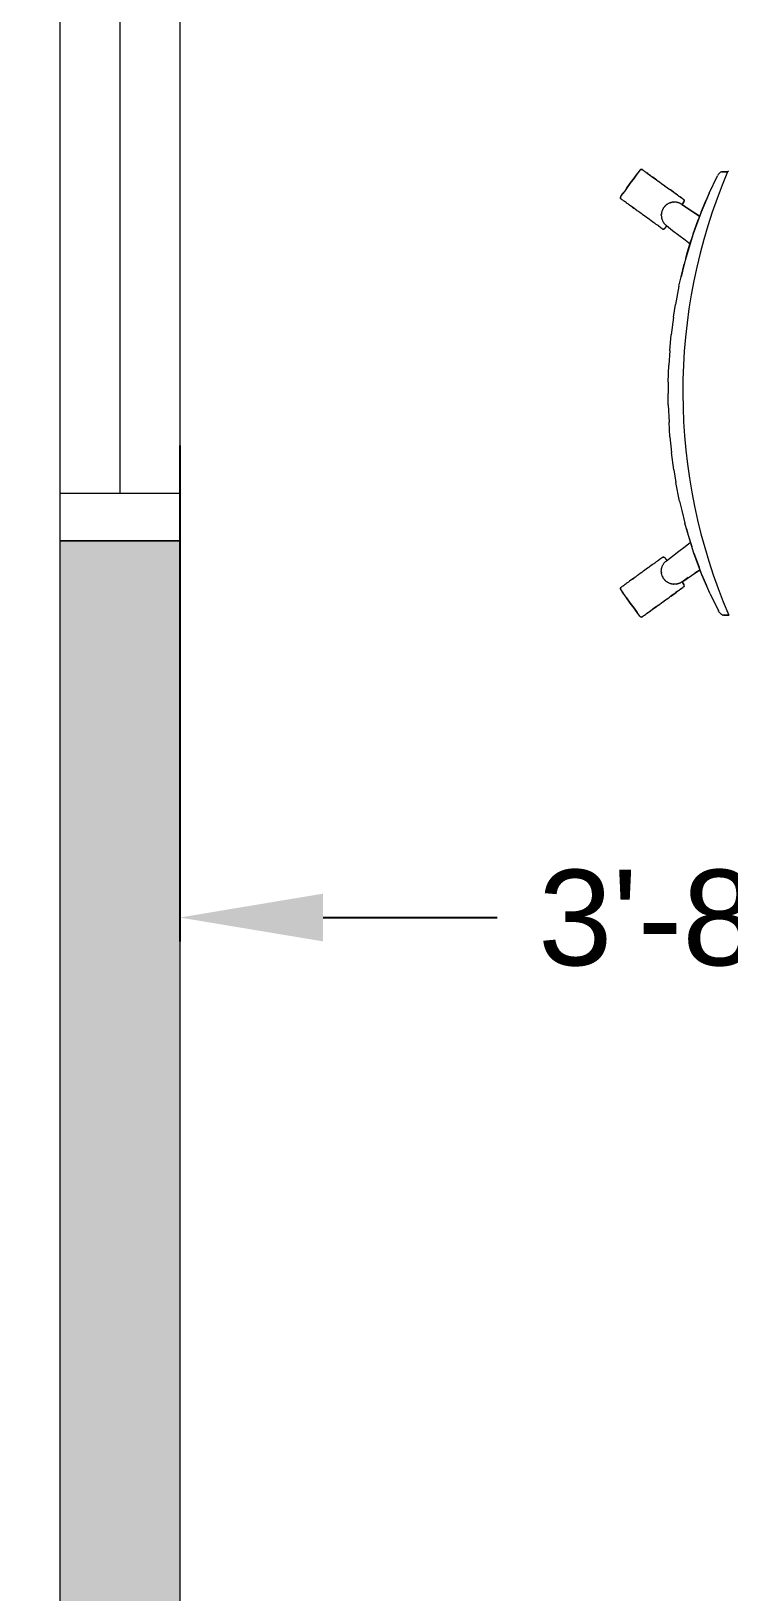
# Model space of a CAD drawing. Header units: inches. Extents: x 14 to 610, y 9 to 600.
# Drawn here: x 268.3 to 297.5, y 86.5 to 151.8 of the extents above; entities that cross this region are included whole.
import ezdxf
from ezdxf.enums import TextEntityAlignment as Align

# ---------------------------------------------------------------- set-up
doc = ezdxf.new("R2010")
doc.units = ezdxf.units.IN
doc.header["$MEASUREMENT"] = 0
doc.layers.add('A-FURN', color=7, linetype='Continuous')
doc.layers.add('WALLS', color=30, linetype='Continuous')
doc.styles.get("Standard").update_dxf_attribs({"font": 'arial.ttf'})
doc.dimstyles.new("Jon's Style", dxfattribs={"dimscale": 0, "dimtxt": 4, "dimasz": 6, "dimexe": 1, "dimexo": 2, "dimgap": 2, "dimtad": 0, "dimtih": 1, "dimtoh": 1, "dimdec": 4, "dimzin": 3, "dimdsep": 46, "dimlunit": 4, "dimtxsty": 'Standard', "dimcen": 0.09, "dimadec": 0, "dimazin": 0, "dimtfac": 1, "dimtdec": 4, "dimtofl": 0, "dimtmove": 0, "dimatfit": 3, "dimfxl": 1, "dimtolj": 1, "dimtzin": 0, "dimarcsym": 0})

# ---------------------------------------------------------------- blocks, each defined once
blk = doc.blocks.new('*D50')
at = {"layer": 'A-FURN', "color": 0, "lineweight": -2, "transparency": 16777216}
for p, q in [((274.523, 134.464), (274.523, 113.694)), ((318.761, 134.464), (318.761, 113.694)), ((280.523, 114.694), (287.81, 114.694)), ((312.761, 114.694), (305.474, 114.694))]:
    blk.add_line(p, q, dxfattribs=at)
at = {"layer": 'A-FURN', "color": 0, "transparency": 16777216}
for points in [[(280.523, 115.694), (280.523, 113.694), (274.523, 114.694)], [(312.761, 115.694), (312.761, 113.694), (318.761, 114.694)]]:
    blk.add_solid(points, dxfattribs=at)
at = {"layer": 'Defpoints', "color": 0, "transparency": 16777216}
for p in [(274.523, 136.464), (318.761, 136.464), (274.523, 114.694)]:
    blk.add_point(p, dxfattribs=at)
at = {"layer": 'A-FURN', "color": 0, "transparency": 16777216, "insert": (296.642, 114.694), "char_height": 4, "attachment_point": 5}
blk.add_mtext('\\A1;3\'-8{\\H1x;\\S1/4;}"', dxfattribs=at)
blk = doc.blocks.new('P_5CS702BK')
at = {"layer": 'A-FURN', "color": 0, "linetype": 'Continuous', "lineweight": 0}
for p, q in [((-8.839, 25.379), (-8.623, 25.535)), ((-8.623, 25.535), (-8.839, 25.379)), ((-8.623, 25.535), (-8.5, 25.624)), ((-8.5, 25.624), (-8.392, 25.701)), ((-8.285, 25.779), (-8.446, 25.662)), ((-8.285, 25.779), (-8.392, 25.701)), ((-8.258, 25.792), (-8.285, 25.779)), ((-8.285, 25.779), (-8.258, 25.792)), ((-8.228, 25.793), (-8.258, 25.792)), ((-8.258, 25.792), (-8.228, 25.793)), ((-8.2, 25.782), (-8.228, 25.793)), ((-8.228, 25.793), (-8.2, 25.782)), ((-8.179, 25.762), (-8.2, 25.782)), ((-8.2, 25.782), (-8.179, 25.762)), ((-8.177, 25.76), (-8.179, 25.762)), ((-8.171, 25.752), (-8.177, 25.76)), ((-8.148, 25.72), (-8.172, 25.753)), ((-8.155, 25.73), (-8.172, 25.753)), ((-8.172, 25.753), (-8.172, 25.753)), ((-8.161, 25.738), (-8.171, 25.752)), ((-8.148, 25.72), (-8.161, 25.738)), ((-8.151, 25.724), (-8.152, 25.726)), ((-8.15, 25.722), (-8.151, 25.724)), ((-8.15, 25.723), (-8.151, 25.724)), ((-8.131, 25.697), (-8.148, 25.72)), ((-8.119, 25.68), (-8.131, 25.697)), ((-8.131, 25.697), (-8.131, 25.697)), ((-8.117, 25.677), (-8.119, 25.68)), ((-8.115, 25.674), (-8.117, 25.677)), ((-8.111, 25.668), (-8.116, 25.676)), ((-8.087, 25.635), (-8.111, 25.668)), ((-8.074, 25.617), (-8.087, 25.635)), ((-8.07, 25.612), (-8.074, 25.617)), ((-8.067, 25.608), (-8.07, 25.612)), ((-8.06, 25.598), (-8.067, 25.608)), ((-8.029, 25.556), (-8.06, 25.598)), ((-8.012, 25.532), (-8.029, 25.556)), ((-8.012, 25.532), (-8.016, 25.538)), ((-7.996, 25.51), (-8.012, 25.532)), ((-8.009, 25.527), (-8.012, 25.532)), ((-7.96, 25.46), (-7.996, 25.51)), ((7.857, 25.46), (7.893, 25.51)), ((7.893, 25.51), (7.909, 25.532)), ((7.906, 25.527), (7.909, 25.532)), ((7.909, 25.532), (7.926, 25.556)), ((7.909, 25.532), (7.913, 25.538)), ((7.926, 25.556), (7.956, 25.598)), ((7.956, 25.598), (7.964, 25.608)), ((7.964, 25.608), (7.967, 25.612)), ((7.967, 25.612), (7.971, 25.617)), ((7.971, 25.617), (7.984, 25.635)), ((7.984, 25.635), (8.008, 25.668)), ((8.008, 25.668), (8.013, 25.676)), ((8.012, 25.674), (8.014, 25.677)), ((8.014, 25.677), (8.016, 25.68)), ((8.016, 25.68), (8.028, 25.697)), ((8.028, 25.697), (8.045, 25.72)), ((8.028, 25.697), (8.028, 25.697)), ((8.045, 25.72), (8.068, 25.753)), ((8.045, 25.72), (8.058, 25.738)), ((8.047, 25.722), (8.048, 25.724)), ((8.047, 25.723), (8.048, 25.724)), ((8.048, 25.724), (8.049, 25.726)), ((8.052, 25.73), (8.068, 25.753)), ((8.058, 25.738), (8.068, 25.752)), ((8.068, 25.752), (8.073, 25.76)), ((8.068, 25.753), (8.069, 25.753)), ((8.073, 25.76), (8.075, 25.762)), ((8.075, 25.762), (8.097, 25.782)), ((8.097, 25.782), (8.075, 25.762)), ((8.097, 25.782), (8.125, 25.793)), ((8.125, 25.793), (8.097, 25.782)), ((8.125, 25.793), (8.155, 25.792)), ((8.155, 25.792), (8.125, 25.793)), ((8.155, 25.792), (8.181, 25.779)), ((8.181, 25.779), (8.155, 25.792)), ((8.181, 25.779), (8.343, 25.662)), ((8.181, 25.779), (8.289, 25.701)), ((8.397, 25.624), (8.289, 25.701)), ((8.52, 25.535), (8.397, 25.624)), ((8.736, 25.379), (8.52, 25.535)), ((8.52, 25.535), (8.736, 25.379)), ((-9.423, 24.929), (-9.413, 24.957)), ((-9.413, 24.957), (-9.423, 24.929)), ((-9.422, 24.899), (-9.423, 24.929)), ((-9.423, 24.929), (-9.422, 24.899)), ((-9.41, 24.872), (-9.422, 24.899)), ((-9.422, 24.899), (-9.41, 24.872)), ((-9.413, 24.957), (-9.393, 24.978)), ((-9.393, 24.978), (-9.413, 24.957)), ((-9.41, 24.872), (-9.408, 24.87)), ((-9.408, 24.87), (-9.402, 24.862)), ((-9.406, 24.867), (-9.403, 24.863)), ((-9.382, 24.834), (-9.403, 24.863)), ((-9.402, 24.862), (-9.393, 24.849)), ((-9.393, 24.978), (-9.231, 25.095)), ((-9.393, 24.978), (-9.285, 25.056)), ((-9.393, 24.849), (-9.384, 24.836)), ((-9.362, 24.807), (-9.382, 24.834)), ((-9.382, 24.834), (-9.379, 24.83)), ((-9.379, 24.83), (-9.362, 24.807)), ((-9.285, 25.056), (-9.177, 25.134)), ((-9.054, 25.223), (-9.231, 25.095)), ((-9.177, 25.134), (-9.054, 25.223)), ((-9.054, 25.223), (-8.839, 25.379)), ((-8.839, 25.379), (-9.054, 25.223)), ((-7.922, 25.407), (-7.96, 25.46)), ((-7.96, 25.46), (-7.96, 25.46)), ((-7.944, 25.438), (-7.96, 25.46)), ((-7.938, 25.43), (-7.944, 25.438)), ((-7.881, 25.351), (-7.922, 25.407)), ((-7.838, 25.292), (-7.881, 25.351)), ((-7.867, 25.331), (-7.871, 25.337)), ((-7.861, 25.323), (-7.867, 25.331)), ((-7.794, 25.23), (-7.838, 25.292)), ((-7.838, 25.292), (-7.794, 25.23)), ((-7.748, 25.167), (-7.794, 25.23)), ((-7.783, 25.215), (-7.787, 25.22)), ((-7.777, 25.207), (-7.783, 25.215)), ((-7.701, 25.101), (-7.748, 25.167)), ((-7.694, 25.092), (-7.701, 25.101)), ((-7.694, 25.092), (-7.696, 25.095)), ((-7.689, 25.085), (-7.694, 25.092)), ((-7.653, 25.035), (-7.689, 25.085)), ((-7.605, 24.968), (-7.653, 25.035)), ((-7.556, 24.9), (-7.605, 24.968)), ((-7.602, 24.965), (-7.603, 24.966)), ((-7.602, 24.965), (-7.602, 24.965)), ((-7.6, 24.962), (-7.602, 24.965)), ((-7.509, 24.836), (-7.556, 24.9)), ((-7.509, 24.836), (-7.511, 24.839)), ((-7.508, 24.835), (-7.509, 24.836)), ((-7.507, 24.833), (-7.508, 24.835)), ((-7.458, 24.765), (-7.507, 24.833)), ((7.355, 24.765), (7.404, 24.833)), ((7.404, 24.833), (7.405, 24.835)), ((7.405, 24.835), (7.406, 24.836)), ((7.406, 24.836), (7.453, 24.9)), ((7.406, 24.836), (7.408, 24.839)), ((7.453, 24.9), (7.501, 24.968)), ((7.497, 24.962), (7.499, 24.965)), ((7.499, 24.965), (7.5, 24.966)), ((7.499, 24.965), (7.499, 24.965)), ((7.501, 24.968), (7.55, 25.035)), ((7.55, 25.035), (7.586, 25.085)), ((7.586, 25.085), (7.591, 25.092)), ((7.591, 25.092), (7.598, 25.101)), ((7.591, 25.092), (7.593, 25.095)), ((7.598, 25.101), (7.645, 25.167)), ((7.645, 25.167), (7.691, 25.23)), ((7.674, 25.207), (7.68, 25.215)), ((7.68, 25.215), (7.683, 25.22)), ((7.691, 25.23), (7.735, 25.292)), ((7.735, 25.292), (7.691, 25.23)), ((7.735, 25.292), (7.778, 25.351)), ((7.758, 25.323), (7.764, 25.331)), ((7.764, 25.331), (7.768, 25.337)), ((7.778, 25.351), (7.819, 25.407)), ((7.819, 25.407), (7.857, 25.46)), ((7.835, 25.43), (7.841, 25.438)), ((7.841, 25.438), (7.857, 25.46)), ((7.857, 25.46), (7.857, 25.46)), ((8.951, 25.223), (8.736, 25.379)), ((8.736, 25.379), (8.951, 25.223)), ((9.074, 25.134), (8.951, 25.223)), ((8.951, 25.223), (9.128, 25.095)), ((9.182, 25.056), (9.074, 25.134)), ((9.29, 24.978), (9.128, 25.095)), ((9.29, 24.978), (9.182, 25.056)), ((9.259, 24.807), (9.279, 24.834)), ((9.276, 24.83), (9.259, 24.807)), ((9.279, 24.834), (9.276, 24.83)), ((9.279, 24.834), (9.3, 24.863)), ((9.29, 24.849), (9.28, 24.836)), ((9.31, 24.957), (9.29, 24.978)), ((9.29, 24.978), (9.31, 24.957)), ((9.299, 24.862), (9.29, 24.849)), ((9.305, 24.87), (9.299, 24.862)), ((9.303, 24.867), (9.3, 24.863)), ((9.307, 24.872), (9.305, 24.87)), ((9.307, 24.872), (9.319, 24.899)), ((9.319, 24.899), (9.307, 24.872)), ((9.32, 24.929), (9.31, 24.957)), ((9.31, 24.957), (9.32, 24.929)), ((9.319, 24.899), (9.32, 24.929)), ((9.32, 24.929), (9.319, 24.899)), ((-9.362, 24.807), (-9.362, 24.807)), ((-9.362, 24.807), (-9.342, 24.778)), ((-9.348, 24.787), (-9.351, 24.79)), ((-9.346, 24.784), (-9.348, 24.787)), ((-9.342, 24.778), (-9.318, 24.745)), ((-9.318, 24.745), (-9.291, 24.708)), ((-9.302, 24.723), (-9.305, 24.727)), ((-9.298, 24.718), (-9.302, 24.723)), ((-9.291, 24.708), (-9.261, 24.666)), ((-9.244, 24.642), (-9.276, 24.687)), ((-9.261, 24.666), (-9.227, 24.62)), ((-9.232, 24.626), (-9.244, 24.642)), ((-9.239, 24.636), (-9.244, 24.642)), ((-9.232, 24.626), (-9.175, 24.548)), ((-9.227, 24.62), (-9.227, 24.62)), ((-9.227, 24.62), (-9.192, 24.57)), ((-9.175, 24.548), (-9.192, 24.57)), ((-9.192, 24.57), (-9.153, 24.517)), ((-9.17, 24.54), (-9.175, 24.548)), ((-9.153, 24.517), (-9.112, 24.461)), ((-9.098, 24.441), (-9.112, 24.461)), ((-9.112, 24.461), (-9.07, 24.402)), ((-9.015, 24.325), (-9.098, 24.441)), ((-9.07, 24.402), (-9.025, 24.34)), ((-9.025, 24.34), (-8.979, 24.277)), ((-8.979, 24.277), (-9.015, 24.325)), ((-8.979, 24.277), (-8.932, 24.212)), ((-8.932, 24.212), (-8.926, 24.202)), ((-8.926, 24.202), (-8.928, 24.205)), ((-8.921, 24.195), (-8.926, 24.202)), ((-8.926, 24.202), (-8.884, 24.145)), ((-7.417, 24.709), (-7.458, 24.765)), ((-7.417, 24.708), (-7.422, 24.715)), ((-7.41, 24.699), (-7.417, 24.708)), ((-7.415, 24.705), (-7.417, 24.708)), ((-7.363, 24.634), (-7.41, 24.699)), ((-7.334, 24.594), (-7.363, 24.634)), ((-7.328, 24.585), (-7.334, 24.594)), ((-7.325, 24.581), (-7.328, 24.585)), ((-7.317, 24.57), (-7.325, 24.581)), ((-7.273, 24.509), (-7.317, 24.57)), ((-7.23, 24.45), (-7.273, 24.509)), ((-7.244, 24.469), (-7.25, 24.478)), ((-7.24, 24.464), (-7.244, 24.469)), ((-7.19, 24.394), (-7.23, 24.45)), ((-7.173, 24.371), (-7.19, 24.394)), ((-7.167, 24.363), (-7.173, 24.371)), ((-7.163, 24.357), (-7.167, 24.363)), ((-7.151, 24.34), (-7.163, 24.357)), ((-7.115, 24.291), (-7.151, 24.34)), ((-7.099, 24.268), (-7.115, 24.291)), ((-7.099, 24.268), (-7.104, 24.275)), ((-7.082, 24.245), (-7.099, 24.268)), ((-7.095, 24.263), (-7.099, 24.268)), ((-7.052, 24.203), (-7.082, 24.245)), ((-7.041, 24.188), (-7.052, 24.203)), ((-7.041, 24.188), (-7.044, 24.193)), ((-7.038, 24.183), (-7.041, 24.188)), ((-7.025, 24.165), (-7.038, 24.183)), ((6.921, 24.165), (6.934, 24.183)), ((6.934, 24.183), (6.938, 24.188)), ((6.938, 24.188), (6.949, 24.203)), ((6.938, 24.188), (6.941, 24.193)), ((6.949, 24.203), (6.979, 24.245)), ((6.979, 24.245), (6.996, 24.268)), ((6.992, 24.263), (6.996, 24.268)), ((6.996, 24.268), (7.012, 24.291)), ((6.996, 24.268), (7.001, 24.275)), ((7.012, 24.291), (7.048, 24.34)), ((7.048, 24.34), (7.06, 24.357)), ((7.06, 24.357), (7.064, 24.363)), ((7.064, 24.363), (7.07, 24.371)), ((7.07, 24.371), (7.086, 24.394)), ((7.086, 24.394), (7.127, 24.45)), ((7.127, 24.45), (7.17, 24.509)), ((7.137, 24.464), (7.141, 24.469)), ((7.141, 24.469), (7.147, 24.478)), ((7.17, 24.509), (7.214, 24.57)), ((7.214, 24.57), (7.222, 24.581)), ((7.222, 24.581), (7.225, 24.585)), ((7.225, 24.585), (7.231, 24.594)), ((7.231, 24.594), (7.26, 24.634)), ((7.26, 24.634), (7.307, 24.699)), ((7.307, 24.699), (7.314, 24.708)), ((7.312, 24.705), (7.314, 24.708)), ((7.314, 24.709), (7.355, 24.765)), ((7.314, 24.708), (7.319, 24.715)), ((8.822, 24.202), (8.781, 24.145)), ((8.818, 24.195), (8.823, 24.202)), ((8.829, 24.212), (8.823, 24.202)), ((8.823, 24.202), (8.825, 24.205)), ((8.876, 24.277), (8.829, 24.212)), ((8.922, 24.34), (8.876, 24.277)), ((8.876, 24.277), (8.911, 24.325)), ((8.911, 24.325), (8.995, 24.441)), ((8.967, 24.402), (8.922, 24.34)), ((9.009, 24.461), (8.967, 24.402)), ((8.995, 24.441), (9.009, 24.461)), ((9.05, 24.517), (9.009, 24.461)), ((9.088, 24.57), (9.05, 24.517)), ((9.067, 24.54), (9.072, 24.548)), ((9.129, 24.626), (9.072, 24.548)), ((9.072, 24.548), (9.088, 24.57)), ((9.124, 24.62), (9.088, 24.57)), ((9.158, 24.666), (9.124, 24.62)), ((9.124, 24.62), (9.124, 24.62)), ((9.129, 24.626), (9.141, 24.642)), ((9.136, 24.636), (9.141, 24.642)), ((9.141, 24.642), (9.173, 24.687)), ((9.188, 24.708), (9.158, 24.666)), ((9.215, 24.745), (9.188, 24.708)), ((9.195, 24.718), (9.199, 24.723)), ((9.199, 24.723), (9.202, 24.727)), ((9.239, 24.778), (9.215, 24.745)), ((9.259, 24.807), (9.239, 24.778)), ((9.243, 24.784), (9.245, 24.787)), ((9.245, 24.787), (9.248, 24.79)), ((9.259, 24.807), (9.259, 24.807)), ((-8.884, 24.145), (-8.836, 24.078)), ((-8.836, 24.078), (-8.834, 24.075)), ((-8.834, 24.075), (-8.834, 24.076)), ((-8.834, 24.075), (-8.834, 24.075)), ((-8.831, 24.072), (-8.834, 24.075)), ((-8.831, 24.072), (-8.787, 24.01)), ((-8.787, 24.01), (-8.743, 23.949)), ((-8.74, 23.946), (-8.743, 23.949)), ((-8.741, 23.946), (-8.74, 23.946)), ((-8.74, 23.945), (-8.74, 23.946)), ((-8.74, 23.946), (-8.738, 23.943)), ((-8.738, 23.943), (-8.69, 23.876)), ((-8.69, 23.876), (-8.653, 23.825)), ((-8.648, 23.819), (-8.653, 23.825)), ((-8.646, 23.816), (-8.648, 23.819)), ((-8.646, 23.816), (-8.642, 23.809)), ((-8.642, 23.809), (-8.595, 23.744)), ((-8.595, 23.744), (-8.566, 23.704)), ((-8.559, 23.695), (-8.566, 23.704)), ((-8.56, 23.696), (-8.559, 23.695)), ((-8.476, 23.579), (-8.559, 23.695)), ((-8.559, 23.695), (-8.549, 23.681)), ((-8.549, 23.681), (-8.504, 23.619)), ((-8.504, 23.619), (-8.462, 23.56)), ((-8.472, 23.574), (-8.476, 23.579)), ((-8.462, 23.56), (-8.421, 23.504)), ((-8.421, 23.504), (-8.456, 23.553)), ((-8.052, 23.544), (-8.051, 23.565)), ((-8.052, 23.545), (-8.052, 23.55)), ((-8.052, 23.545), (-8.052, 23.547)), ((-8.052, 23.546), (-8.052, 23.545)), ((-8.052, 23.544), (-8.052, 23.545)), ((-8.052, 23.523), (-8.052, 23.544)), ((-8.051, 23.502), (-8.052, 23.523)), ((-8.049, 23.588), (-8.051, 23.571)), ((-8.051, 23.565), (-8.049, 23.586)), ((-8.051, 23.568), (-8.051, 23.571)), ((-8.05, 23.574), (-8.05, 23.575)), ((-8.05, 23.574), (-8.05, 23.574)), ((-8.049, 23.586), (-8.047, 23.607)), ((-8.049, 23.588), (-8.049, 23.591)), ((-8.049, 23.586), (-8.049, 23.588)), ((-8.047, 23.607), (-8.044, 23.627)), ((-8.044, 23.627), (-8.04, 23.648)), ((-8.044, 23.627), (-8.043, 23.63)), ((-8.043, 23.63), (-8.04, 23.645)), ((-8.043, 23.63), (-8.042, 23.634)), ((-8.043, 23.631), (-8.043, 23.63)), ((-8.04, 23.648), (-8.034, 23.672)), ((-8.04, 23.648), (-8.035, 23.668)), ((-8.04, 23.646), (-8.04, 23.645)), ((-8.038, 23.655), (-8.038, 23.657)), ((-8.038, 23.654), (-8.038, 23.655)), ((-8.035, 23.668), (-8.029, 23.689)), ((-8.034, 23.671), (-8.035, 23.669)), ((-8.035, 23.669), (-8.034, 23.671)), ((-8.023, 23.709), (-8.034, 23.672)), ((-8.029, 23.689), (-8.023, 23.709)), ((-8.023, 23.709), (-8.016, 23.729)), ((-8.023, 23.709), (-8.022, 23.712)), ((-8.022, 23.712), (-8.02, 23.717)), ((-8.022, 23.712), (-8.021, 23.714)), ((-8.021, 23.713), (-8.022, 23.712)), ((-8.019, 23.719), (-8.02, 23.717)), ((-8.016, 23.729), (-8.008, 23.748)), ((-8.014, 23.733), (-8.013, 23.735)), ((-8.014, 23.733), (-8.014, 23.733)), ((-8.008, 23.748), (-7.993, 23.779)), ((-8.008, 23.748), (-7.999, 23.767)), ((-7.999, 23.767), (-7.993, 23.779)), ((-7.99, 23.786), (-7.993, 23.779)), ((-7.99, 23.786), (-7.98, 23.804)), ((-7.99, 23.786), (-7.99, 23.785)), ((-7.99, 23.785), (-7.99, 23.785)), ((-7.98, 23.804), (-7.969, 23.822)), ((-7.978, 23.807), (-7.977, 23.808)), ((-7.978, 23.807), (-7.978, 23.807)), ((-7.969, 23.822), (-7.957, 23.84)), ((-7.957, 23.84), (-7.945, 23.857)), ((-7.953, 23.846), (-7.951, 23.849)), ((-7.947, 23.855), (-7.951, 23.849)), ((-7.945, 23.857), (-7.932, 23.874)), ((-7.945, 23.857), (-7.942, 23.861)), ((-7.942, 23.861), (-7.94, 23.864)), ((-7.941, 23.862), (-7.942, 23.861)), ((-7.932, 23.874), (-7.919, 23.89)), ((-7.932, 23.875), (-7.932, 23.875)), ((-7.932, 23.875), (-7.931, 23.875)), ((-7.919, 23.89), (-7.905, 23.906)), ((-7.919, 23.89), (-7.916, 23.894)), ((-7.916, 23.894), (-7.904, 23.907)), ((-7.916, 23.894), (-7.909, 23.901)), ((-7.905, 23.906), (-7.89, 23.921)), ((-7.887, 23.924), (-7.904, 23.907)), ((-7.895, 23.916), (-7.887, 23.924)), ((-7.89, 23.921), (-7.875, 23.935)), ((-7.89, 23.921), (-7.887, 23.924)), ((-7.887, 23.924), (-7.879, 23.931)), ((-7.883, 23.927), (-7.887, 23.924)), ((-7.876, 23.934), (-7.876, 23.935)), ((-7.876, 23.935), (-7.875, 23.935)), ((-7.875, 23.935), (-7.859, 23.949)), ((-7.862, 23.946), (-7.856, 23.952)), ((-7.859, 23.949), (-7.843, 23.963)), ((-7.856, 23.952), (-7.849, 23.958)), ((-7.856, 23.952), (-7.85, 23.957)), ((-7.847, 23.96), (-7.849, 23.958)), ((-7.843, 23.963), (-7.826, 23.975)), ((-7.826, 23.975), (-7.809, 23.987)), ((-7.826, 23.975), (-7.823, 23.978)), ((-7.823, 23.978), (-7.821, 23.979)), ((-7.823, 23.978), (-7.821, 23.979)), ((-7.822, 23.978), (-7.823, 23.978)), ((-7.812, 23.985), (-7.812, 23.986)), ((-7.812, 23.986), (-7.811, 23.986)), ((-7.809, 23.987), (-7.791, 23.999)), ((-7.791, 23.999), (-7.773, 24.009)), ((-7.789, 24), (-7.787, 24.001)), ((-7.785, 24.002), (-7.787, 24.001)), ((-7.773, 24.009), (-7.754, 24.019)), ((-7.754, 24.019), (-7.736, 24.029)), ((-7.742, 24.026), (-7.74, 24.026)), ((-7.74, 24.026), (-7.739, 24.027)), ((-7.736, 24.029), (-7.716, 24.037)), ((-7.724, 24.034), (-7.721, 24.035)), ((-7.719, 24.036), (-7.721, 24.035)), ((-7.716, 24.037), (-7.697, 24.045)), ((-7.697, 24.045), (-7.677, 24.052)), ((-7.677, 24.052), (-7.657, 24.058)), ((-7.677, 24.052), (-7.67, 24.054)), ((-7.67, 24.054), (-7.663, 24.056)), ((-7.67, 24.054), (-7.667, 24.055)), ((-7.669, 24.055), (-7.67, 24.054)), ((-7.665, 24.056), (-7.664, 24.056)), ((-7.664, 24.056), (-7.663, 24.056)), ((-7.657, 24.058), (-7.636, 24.064)), ((-7.654, 24.059), (-7.65, 24.06)), ((-7.641, 24.063), (-7.65, 24.06)), ((-7.636, 24.064), (-7.616, 24.069)), ((-7.629, 24.066), (-7.634, 24.064)), ((-7.632, 24.065), (-7.629, 24.066)), ((-7.629, 24.066), (-7.624, 24.067)), ((-7.616, 24.069), (-7.595, 24.073)), ((-7.595, 24.073), (-7.574, 24.076)), ((-7.595, 24.073), (-7.587, 24.074)), ((-7.587, 24.074), (-7.577, 24.075)), ((-7.587, 24.074), (-7.582, 24.074)), ((-7.584, 24.074), (-7.587, 24.074)), ((-7.576, 24.075), (-7.577, 24.075)), ((-7.574, 24.076), (-7.567, 24.076)), ((-7.553, 24.078), (-7.567, 24.076)), ((-7.553, 24.078), (-7.532, 24.079)), ((-7.545, 24.079), (-7.548, 24.078)), ((-7.548, 24.078), (-7.545, 24.079)), ((-7.545, 24.079), (-7.541, 24.079)), ((-7.532, 24.079), (-7.526, 24.08)), ((-7.511, 24.08), (-7.526, 24.08)), ((-7.511, 24.08), (-7.49, 24.08)), ((-7.511, 24.08), (-7.502, 24.08)), ((-7.502, 24.08), (-7.502, 24.08)), ((-7.501, 24.08), (-7.502, 24.08)), ((-7.502, 24.08), (-7.502, 24.08)), ((-7.49, 24.08), (-7.468, 24.079)), ((-7.468, 24.079), (-7.447, 24.077)), ((-7.447, 24.077), (-7.426, 24.075)), ((-7.426, 24.075), (-7.406, 24.071)), ((-7.426, 24.075), (-7.412, 24.072)), ((-7.421, 24.074), (-7.421, 24.074)), ((-7.421, 24.074), (-7.42, 24.074)), ((-7.411, 24.072), (-7.412, 24.072)), ((-7.406, 24.071), (-7.385, 24.067)), ((-7.385, 24.067), (-7.364, 24.062)), ((-7.364, 24.062), (-7.344, 24.056)), ((-7.344, 24.056), (-7.324, 24.05)), ((-7.344, 24.056), (-7.324, 24.05)), ((-7.341, 24.055), (-7.341, 24.055)), ((-7.341, 24.055), (-7.34, 24.055)), ((-7.324, 24.05), (-7.304, 24.042)), ((-7.324, 24.05), (-7.324, 24.05)), ((-7.304, 24.042), (-7.284, 24.034)), ((-7.284, 24.034), (-7.265, 24.025)), ((-7.265, 24.025), (-7.246, 24.016)), ((-7.265, 24.025), (-7.265, 24.025)), ((-7.265, 24.025), (-7.264, 24.025)), ((-7.246, 24.016), (-7.228, 24.006)), ((-7.244, 24.015), (-7.242, 24.013)), ((-7.24, 24.012), (-7.242, 24.013)), ((-7.228, 24.006), (-7.21, 23.995)), ((-7.21, 23.995), (-7.192, 23.983)), ((-7.194, 23.984), (-7.194, 23.984)), ((-7.194, 23.984), (-7.193, 23.984)), ((-7.192, 23.983), (-7.175, 23.97)), ((-7.175, 23.97), (-7.158, 23.957)), ((-7.169, 23.966), (-7.166, 23.964)), ((-7.164, 23.962), (-7.166, 23.964)), ((-7.158, 23.957), (-7.142, 23.944)), ((-7.142, 23.944), (-7.126, 23.93)), ((-7.131, 23.934), (-7.13, 23.933)), ((-7.13, 23.933), (-7.129, 23.932)), ((-7.126, 23.93), (-7.111, 23.915)), ((-7.111, 23.915), (-7.097, 23.899)), ((-7.102, 23.904), (-7.099, 23.902)), ((-7.099, 23.901), (-7.099, 23.902)), ((-7.097, 23.899), (-7.083, 23.883)), ((-7.07, 23.867), (-7.083, 23.883)), ((-7.075, 23.874), (-7.074, 23.873)), ((-7.074, 23.873), (-7.074, 23.872)), ((-7.07, 23.867), (-6.869, 23.606)), ((-7.07, 23.867), (-7.07, 23.867)), ((-6.95, 23.932), (-7.059, 23.853)), ((-7.058, 23.854), (-7.059, 23.853)), ((-6.95, 23.932), (-7.058, 23.854)), ((-7.001, 24.132), (-7.025, 24.165)), ((-6.98, 24.104), (-7.001, 24.132)), ((-6.994, 24.124), (-6.997, 24.127)), ((-6.992, 24.12), (-6.994, 24.124)), ((-6.963, 24.08), (-6.98, 24.104)), ((-6.96, 24.077), (-6.98, 24.104)), ((-6.95, 24.062), (-6.963, 24.08)), ((-6.94, 24.048), (-6.96, 24.077)), ((-6.94, 24.049), (-6.95, 24.062)), ((-6.95, 24.062), (-6.95, 24.062)), ((-6.95, 23.932), (-6.93, 23.954)), ((-6.93, 23.954), (-6.95, 23.932)), ((-6.935, 24.041), (-6.94, 24.049)), ((-6.935, 24.041), (-6.94, 24.048)), ((-6.935, 24.041), (-6.94, 24.048)), ((-6.933, 24.038), (-6.935, 24.041)), ((-6.92, 24.011), (-6.933, 24.038)), ((-6.933, 24.038), (-6.92, 24.011)), ((-6.93, 23.954), (-6.919, 23.982)), ((-6.919, 23.982), (-6.93, 23.954)), ((-6.919, 23.982), (-6.92, 24.011)), ((-6.92, 24.011), (-6.919, 23.982)), ((-6.869, 23.606), (-6.667, 23.346)), ((-3.265, 23.558), (-3.794, 23.467)), ((-3.265, 23.558), (-2.534, 23.65)), ((-1.878, 23.72), (-2.534, 23.65)), ((-1.878, 23.72), (-1.261, 23.758)), ((-0.54, 23.791), (-1.261, 23.758)), ((-0.54, 23.791), (-0.068, 23.797)), ((0.403, 23.793), (-0.068, 23.797)), ((0.403, 23.793), (1.124, 23.764)), ((1.742, 23.729), (1.124, 23.764)), ((1.742, 23.729), (2.398, 23.663)), ((3.129, 23.575), (2.398, 23.663)), ((3.129, 23.575), (3.659, 23.486)), ((6.765, 23.606), (6.564, 23.346)), ((6.967, 23.867), (6.765, 23.606)), ((6.816, 23.982), (6.817, 24.011)), ((6.817, 24.011), (6.816, 23.982)), ((6.827, 23.954), (6.816, 23.982)), ((6.816, 23.982), (6.827, 23.954)), ((6.817, 24.011), (6.83, 24.038)), ((6.83, 24.038), (6.817, 24.011)), ((6.847, 23.932), (6.827, 23.954)), ((6.827, 23.954), (6.847, 23.932)), ((6.83, 24.038), (6.832, 24.041)), ((6.832, 24.041), (6.837, 24.049)), ((6.832, 24.041), (6.837, 24.048)), ((6.832, 24.041), (6.837, 24.048)), ((6.837, 24.048), (6.857, 24.077)), ((6.837, 24.049), (6.847, 24.062)), ((6.847, 24.062), (6.86, 24.08)), ((6.847, 24.062), (6.847, 24.062)), ((6.847, 23.932), (6.956, 23.853)), ((6.847, 23.932), (6.954, 23.854)), ((6.857, 24.077), (6.877, 24.104)), ((6.86, 24.08), (6.877, 24.104)), ((6.877, 24.104), (6.898, 24.132)), ((6.889, 24.12), (6.891, 24.124)), ((6.891, 24.124), (6.893, 24.127)), ((6.898, 24.132), (6.921, 24.165)), ((6.954, 23.854), (6.956, 23.853)), ((6.967, 23.867), (6.98, 23.883)), ((6.967, 23.867), (6.967, 23.867)), ((6.971, 23.873), (6.97, 23.872)), ((6.972, 23.874), (6.971, 23.873)), ((6.994, 23.899), (6.98, 23.883)), ((7.008, 23.915), (6.994, 23.899)), ((6.995, 23.901), (6.996, 23.902)), ((6.998, 23.904), (6.996, 23.902)), ((7.023, 23.93), (7.008, 23.915)), ((7.039, 23.944), (7.023, 23.93)), ((7.027, 23.933), (7.026, 23.932)), ((7.028, 23.934), (7.027, 23.933)), ((7.055, 23.957), (7.039, 23.944)), ((7.072, 23.97), (7.055, 23.957)), ((7.061, 23.962), (7.063, 23.964)), ((7.066, 23.966), (7.063, 23.964)), ((7.089, 23.983), (7.072, 23.97)), ((7.106, 23.995), (7.089, 23.983)), ((7.091, 23.984), (7.09, 23.984)), ((7.091, 23.984), (7.091, 23.984)), ((7.125, 24.006), (7.106, 23.995)), ((7.143, 24.016), (7.125, 24.006)), ((7.137, 24.012), (7.138, 24.013)), ((7.141, 24.015), (7.138, 24.013)), ((7.162, 24.025), (7.143, 24.016)), ((7.162, 24.025), (7.161, 24.025)), ((7.161, 24.025), (7.161, 24.025)), ((7.181, 24.034), (7.162, 24.025)), ((7.201, 24.042), (7.181, 24.034)), ((7.221, 24.05), (7.201, 24.042)), ((7.241, 24.056), (7.221, 24.05)), ((7.241, 24.056), (7.221, 24.05)), ((7.221, 24.05), (7.221, 24.05)), ((7.238, 24.055), (7.237, 24.055)), ((7.238, 24.055), (7.238, 24.055)), ((7.261, 24.062), (7.241, 24.056)), ((7.282, 24.067), (7.261, 24.062)), ((7.302, 24.071), (7.282, 24.067)), ((7.323, 24.075), (7.302, 24.071)), ((7.308, 24.072), (7.309, 24.072)), ((7.323, 24.075), (7.309, 24.072)), ((7.318, 24.074), (7.317, 24.074)), ((7.318, 24.074), (7.318, 24.074)), ((7.344, 24.077), (7.323, 24.075)), ((7.365, 24.079), (7.344, 24.077)), ((7.387, 24.08), (7.365, 24.079)), ((7.408, 24.08), (7.387, 24.08)), ((7.398, 24.08), (7.399, 24.08)), ((7.399, 24.08), (7.399, 24.08)), ((7.408, 24.08), (7.399, 24.08)), ((7.399, 24.08), (7.399, 24.08)), ((7.408, 24.08), (7.423, 24.08)), ((7.429, 24.079), (7.423, 24.08)), ((7.45, 24.078), (7.429, 24.079)), ((7.442, 24.079), (7.438, 24.079)), ((7.442, 24.079), (7.445, 24.078)), ((7.445, 24.078), (7.442, 24.079)), ((7.45, 24.078), (7.464, 24.076)), ((7.471, 24.076), (7.464, 24.076)), ((7.492, 24.073), (7.471, 24.076)), ((7.472, 24.075), (7.474, 24.075)), ((7.484, 24.074), (7.474, 24.075)), ((7.484, 24.074), (7.479, 24.074)), ((7.481, 24.074), (7.484, 24.074)), ((7.492, 24.073), (7.484, 24.074)), ((7.513, 24.069), (7.492, 24.073)), ((7.533, 24.064), (7.513, 24.069)), ((7.526, 24.066), (7.521, 24.067)), ((7.526, 24.066), (7.531, 24.064)), ((7.529, 24.065), (7.526, 24.066)), ((7.553, 24.058), (7.533, 24.064)), ((7.538, 24.063), (7.547, 24.06)), ((7.551, 24.059), (7.547, 24.06)), ((7.574, 24.052), (7.553, 24.058)), ((7.567, 24.054), (7.56, 24.056)), ((7.561, 24.056), (7.56, 24.056)), ((7.562, 24.056), (7.561, 24.056)), ((7.567, 24.054), (7.564, 24.055)), ((7.565, 24.055), (7.567, 24.054)), ((7.574, 24.052), (7.567, 24.054)), ((7.594, 24.045), (7.574, 24.052)), ((7.613, 24.037), (7.594, 24.045)), ((7.632, 24.029), (7.613, 24.037)), ((7.615, 24.036), (7.618, 24.035)), ((7.621, 24.034), (7.618, 24.035)), ((7.651, 24.019), (7.632, 24.029)), ((7.637, 24.026), (7.636, 24.027)), ((7.639, 24.026), (7.637, 24.026)), ((7.67, 24.009), (7.651, 24.019)), ((7.688, 23.999), (7.67, 24.009)), ((7.682, 24.002), (7.684, 24.001)), ((7.686, 24), (7.684, 24.001)), ((7.706, 23.987), (7.688, 23.999)), ((7.723, 23.975), (7.706, 23.987)), ((7.709, 23.985), (7.708, 23.986)), ((7.708, 23.986), (7.708, 23.986)), ((7.72, 23.978), (7.718, 23.979)), ((7.72, 23.978), (7.718, 23.979)), ((7.719, 23.978), (7.72, 23.978)), ((7.723, 23.975), (7.72, 23.978)), ((7.74, 23.963), (7.723, 23.975)), ((7.756, 23.949), (7.74, 23.963)), ((7.744, 23.96), (7.746, 23.958)), ((7.753, 23.952), (7.746, 23.958)), ((7.753, 23.952), (7.747, 23.957)), ((7.759, 23.946), (7.753, 23.952)), ((7.772, 23.935), (7.756, 23.949)), ((7.787, 23.921), (7.772, 23.935)), ((7.773, 23.935), (7.772, 23.935)), ((7.773, 23.934), (7.773, 23.935)), ((7.784, 23.924), (7.776, 23.931)), ((7.78, 23.927), (7.784, 23.924)), ((7.784, 23.924), (7.8, 23.907)), ((7.792, 23.916), (7.784, 23.924)), ((7.787, 23.921), (7.784, 23.924)), ((7.802, 23.906), (7.787, 23.921)), ((7.813, 23.894), (7.8, 23.907)), ((7.816, 23.89), (7.802, 23.906)), ((7.813, 23.894), (7.806, 23.901)), ((7.816, 23.89), (7.813, 23.894)), ((7.829, 23.874), (7.816, 23.89)), ((7.829, 23.875), (7.828, 23.875)), ((7.829, 23.875), (7.829, 23.875)), ((7.842, 23.857), (7.829, 23.874)), ((7.839, 23.861), (7.837, 23.864)), ((7.838, 23.862), (7.839, 23.861)), ((7.842, 23.857), (7.839, 23.861)), ((7.854, 23.84), (7.842, 23.857)), ((7.844, 23.855), (7.848, 23.849)), ((7.85, 23.846), (7.848, 23.849)), ((7.866, 23.822), (7.854, 23.84)), ((7.876, 23.804), (7.866, 23.822)), ((7.875, 23.807), (7.874, 23.808)), ((7.875, 23.807), (7.875, 23.807)), ((7.887, 23.786), (7.876, 23.804)), ((7.887, 23.786), (7.89, 23.779)), ((7.887, 23.786), (7.887, 23.785)), ((7.887, 23.785), (7.887, 23.785)), ((7.905, 23.748), (7.89, 23.779)), ((7.896, 23.767), (7.89, 23.779)), ((7.905, 23.748), (7.896, 23.767)), ((7.913, 23.729), (7.905, 23.748)), ((7.911, 23.733), (7.91, 23.735)), ((7.911, 23.733), (7.911, 23.733)), ((7.92, 23.709), (7.913, 23.729)), ((7.916, 23.719), (7.917, 23.717)), ((7.919, 23.712), (7.917, 23.717)), ((7.919, 23.712), (7.918, 23.714)), ((7.918, 23.713), (7.919, 23.712)), ((7.92, 23.709), (7.919, 23.712)), ((7.92, 23.709), (7.931, 23.672)), ((7.926, 23.689), (7.92, 23.709)), ((7.932, 23.668), (7.926, 23.689)), ((7.937, 23.648), (7.931, 23.672)), ((7.931, 23.671), (7.932, 23.669)), ((7.932, 23.669), (7.931, 23.671)), ((7.937, 23.648), (7.932, 23.668)), ((7.935, 23.655), (7.935, 23.657)), ((7.935, 23.654), (7.935, 23.655)), ((7.941, 23.627), (7.937, 23.648)), ((7.937, 23.646), (7.937, 23.645)), ((7.94, 23.63), (7.937, 23.645)), ((7.94, 23.63), (7.939, 23.634)), ((7.94, 23.631), (7.94, 23.63)), ((7.941, 23.627), (7.94, 23.63)), ((7.944, 23.607), (7.941, 23.627)), ((7.946, 23.586), (7.944, 23.607)), ((7.946, 23.588), (7.946, 23.591)), ((7.946, 23.588), (7.948, 23.571)), ((7.946, 23.586), (7.946, 23.588)), ((7.948, 23.565), (7.946, 23.586)), ((7.947, 23.574), (7.947, 23.575)), ((7.947, 23.574), (7.947, 23.574)), ((7.948, 23.568), (7.948, 23.571)), ((7.949, 23.544), (7.948, 23.565)), ((7.948, 23.502), (7.949, 23.523)), ((7.949, 23.545), (7.949, 23.55)), ((7.949, 23.545), (7.949, 23.547)), ((7.949, 23.546), (7.949, 23.545)), ((7.949, 23.544), (7.949, 23.545)), ((7.949, 23.523), (7.949, 23.544)), ((8.358, 23.56), (8.318, 23.504)), ((8.318, 23.504), (8.353, 23.553)), ((8.401, 23.619), (8.358, 23.56)), ((8.368, 23.574), (8.372, 23.579)), ((8.372, 23.579), (8.456, 23.695)), ((8.446, 23.681), (8.401, 23.619)), ((8.456, 23.695), (8.446, 23.681)), ((8.456, 23.695), (8.462, 23.704)), ((8.457, 23.696), (8.456, 23.695)), ((8.491, 23.744), (8.462, 23.704)), ((8.538, 23.809), (8.491, 23.744)), ((8.543, 23.816), (8.538, 23.809)), ((8.543, 23.816), (8.545, 23.819)), ((8.545, 23.819), (8.55, 23.825)), ((8.586, 23.876), (8.55, 23.825)), ((8.635, 23.943), (8.586, 23.876)), ((8.637, 23.946), (8.635, 23.943)), ((8.637, 23.946), (8.64, 23.949)), ((8.637, 23.946), (8.637, 23.946)), ((8.637, 23.945), (8.637, 23.946)), ((8.684, 24.01), (8.64, 23.949)), ((8.728, 24.072), (8.684, 24.01)), ((8.728, 24.072), (8.73, 24.075)), ((8.733, 24.078), (8.73, 24.075)), ((8.73, 24.075), (8.731, 24.076)), ((8.73, 24.075), (8.73, 24.075)), ((8.781, 24.145), (8.733, 24.078)), ((-8.399, 23.473), (-8.421, 23.504)), ((-8.399, 23.473), (-8.421, 23.504)), ((-8.421, 23.504), (-8.382, 23.451)), ((-8.347, 23.401), (-8.399, 23.473)), ((-8.377, 23.443), (-8.382, 23.451)), ((-8.382, 23.451), (-8.347, 23.401)), ((-8.347, 23.401), (-8.335, 23.385)), ((-8.342, 23.395), (-8.33, 23.379)), ((-8.33, 23.379), (-8.335, 23.385)), ((-8.326, 23.373), (-8.33, 23.379)), ((-8.326, 23.373), (-8.313, 23.355)), ((-8.313, 23.355), (-8.283, 23.313)), ((-8.283, 23.313), (-8.273, 23.299)), ((-8.272, 23.298), (-8.276, 23.303)), ((-8.269, 23.293), (-8.272, 23.298)), ((-8.269, 23.293), (-8.256, 23.275)), ((-8.232, 23.242), (-8.256, 23.275)), ((-8.256, 23.275), (-8.232, 23.242)), ((-8.226, 23.234), (-8.232, 23.242)), ((-8.232, 23.242), (-8.212, 23.214)), ((-8.226, 23.234), (-8.228, 23.237)), ((-8.223, 23.23), (-8.226, 23.234)), ((-8.212, 23.214), (-8.195, 23.191)), ((-8.195, 23.191), (-8.192, 23.187)), ((-8.192, 23.187), (-8.193, 23.188)), ((-8.19, 23.185), (-8.192, 23.187)), ((-8.19, 23.185), (-8.181, 23.172)), ((-8.181, 23.172), (-8.172, 23.159)), ((-8.172, 23.159), (-8.166, 23.151)), ((-8.171, 23.158), (-8.171, 23.159)), ((-8.171, 23.158), (-8.171, 23.158)), ((-8.166, 23.151), (-8.164, 23.148)), ((-8.142, 23.128), (-8.164, 23.148)), ((-8.164, 23.148), (-8.164, 23.148)), ((-8.164, 23.148), (-8.142, 23.128)), ((-8.115, 23.118), (-8.142, 23.128)), ((-8.142, 23.128), (-8.115, 23.118)), ((-8.058, 23.131), (-8.085, 23.119)), ((-8.085, 23.119), (-8.058, 23.131)), ((-8.058, 23.131), (-7.949, 23.211)), ((-7.95, 23.209), (-8.058, 23.131)), ((-8.051, 23.503), (-8.051, 23.503)), ((-8.051, 23.503), (-8.051, 23.503)), ((-8.051, 23.503), (-8.051, 23.503)), ((-8.05, 23.481), (-8.051, 23.502)), ((-8.051, 23.501), (-8.051, 23.496)), ((-8.051, 23.492), (-8.051, 23.496)), ((-8.051, 23.492), (-8.051, 23.493)), ((-8.05, 23.491), (-8.051, 23.492)), ((-8.047, 23.46), (-8.05, 23.481)), ((-8.048, 23.461), (-8.048, 23.461)), ((-8.048, 23.461), (-8.048, 23.461)), ((-8.048, 23.461), (-8.048, 23.461)), ((-8.047, 23.46), (-8.048, 23.461)), ((-8.044, 23.439), (-8.047, 23.46)), ((-8.04, 23.418), (-8.044, 23.439)), ((-8.041, 23.424), (-8.041, 23.422)), ((-8.04, 23.419), (-8.041, 23.422)), ((-8.04, 23.419), (-8.041, 23.42)), ((-8.04, 23.419), (-8.04, 23.419)), ((-8.035, 23.398), (-8.04, 23.418)), ((-8.039, 23.411), (-8.039, 23.412)), ((-8.038, 23.41), (-8.039, 23.411)), ((-8.03, 23.377), (-8.035, 23.398)), ((-8.03, 23.378), (-8.03, 23.379)), ((-8.03, 23.377), (-8.03, 23.378)), ((-8.03, 23.378), (-8.03, 23.378)), ((-8.024, 23.357), (-8.03, 23.377)), ((-8.016, 23.337), (-8.024, 23.357)), ((-8.022, 23.352), (-8.021, 23.349)), ((-8.017, 23.338), (-8.021, 23.349)), ((-8.017, 23.337), (-8.017, 23.338)), ((-8.017, 23.338), (-8.017, 23.338)), ((-8.009, 23.318), (-8.016, 23.337)), ((-8.015, 23.333), (-8.015, 23.334)), ((-8.014, 23.332), (-8.015, 23.333)), ((-8, 23.298), (-8.009, 23.318)), ((-8, 23.299), (-8, 23.299)), ((-8, 23.299), (-8, 23.299)), ((-8, 23.298), (-8, 23.299)), ((-7.991, 23.279), (-8, 23.298)), ((-8, 23.298), (-7.991, 23.281)), ((-7.991, 23.28), (-7.991, 23.281)), ((-7.98, 23.261), (-7.991, 23.279)), ((-7.981, 23.261), (-7.985, 23.269)), ((-7.981, 23.261), (-7.981, 23.262)), ((-7.98, 23.26), (-7.981, 23.261)), ((-7.97, 23.242), (-7.98, 23.261)), ((-7.979, 23.259), (-7.98, 23.259)), ((-7.979, 23.258), (-7.979, 23.259)), ((-7.958, 23.225), (-7.97, 23.242)), ((-7.958, 23.225), (-7.959, 23.225)), ((-7.958, 23.225), (-7.958, 23.225)), ((-7.958, 23.225), (-7.536, 22.599)), ((-7.774, 22.952), (-7.958, 23.225)), ((-7.958, 23.225), (-7.958, 23.225)), ((-7.958, 23.225), (-7.958, 23.225)), ((-7.949, 23.211), (-7.95, 23.209)), ((-6.751, 22.715), (-5.73, 23.032)), ((-6.667, 23.346), (-6.466, 23.085)), ((-6.466, 23.085), (-6.292, 22.859)), ((-5.993, 22.952), (-6.466, 22.806)), ((-5.993, 22.952), (-6.466, 22.806)), ((-5.73, 23.032), (-5.993, 22.952)), ((-5.73, 23.032), (-5.49, 23.093)), ((-4.957, 23.227), (-5.49, 23.093)), ((-4.957, 23.227), (-5.49, 23.093)), ((-4.569, 23.32), (-4.957, 23.227)), ((-4.569, 23.32), (-3.794, 23.467)), ((4.435, 23.343), (3.659, 23.486)), ((4.435, 23.343), (4.823, 23.252)), ((4.823, 23.252), (5.357, 23.121)), ((5.357, 23.121), (4.823, 23.252)), ((5.597, 23.061), (5.357, 23.121)), ((5.597, 23.061), (5.86, 22.983)), ((6.62, 22.749), (5.597, 23.061)), ((5.86, 22.983), (6.334, 22.838)), ((6.334, 22.838), (5.86, 22.983)), ((6.363, 23.085), (6.204, 22.878)), ((6.564, 23.346), (6.363, 23.085)), ((7.855, 23.225), (7.432, 22.599)), ((7.486, 22.679), (7.671, 22.952)), ((7.671, 22.952), (7.855, 23.225)), ((7.845, 23.211), (7.847, 23.209)), ((7.955, 23.131), (7.845, 23.211)), ((7.847, 23.209), (7.955, 23.131)), ((7.855, 23.225), (7.867, 23.242)), ((7.855, 23.225), (7.855, 23.225)), ((7.855, 23.225), (7.855, 23.225)), ((7.855, 23.225), (7.855, 23.225)), ((7.855, 23.225), (7.855, 23.225)), ((7.867, 23.242), (7.877, 23.261)), ((7.876, 23.258), (7.876, 23.259)), ((7.876, 23.259), (7.876, 23.259)), ((7.877, 23.261), (7.887, 23.279)), ((7.877, 23.261), (7.882, 23.269)), ((7.877, 23.261), (7.878, 23.262)), ((7.877, 23.26), (7.877, 23.261)), ((7.887, 23.279), (7.897, 23.298)), ((7.897, 23.298), (7.888, 23.281)), ((7.888, 23.28), (7.888, 23.281)), ((7.897, 23.298), (7.905, 23.318)), ((7.897, 23.299), (7.897, 23.299)), ((7.897, 23.299), (7.897, 23.299)), ((7.897, 23.298), (7.897, 23.299)), ((7.905, 23.318), (7.913, 23.337)), ((7.911, 23.332), (7.912, 23.333)), ((7.912, 23.333), (7.912, 23.334)), ((7.913, 23.337), (7.92, 23.357)), ((7.913, 23.337), (7.914, 23.338)), ((7.914, 23.338), (7.918, 23.349)), ((7.914, 23.338), (7.914, 23.338)), ((7.919, 23.352), (7.918, 23.349)), ((7.92, 23.357), (7.927, 23.377)), ((7.927, 23.377), (7.932, 23.398)), ((7.927, 23.378), (7.927, 23.379)), ((7.927, 23.377), (7.927, 23.378)), ((7.927, 23.378), (7.927, 23.378)), ((7.932, 23.398), (7.937, 23.418)), ((7.935, 23.41), (7.936, 23.411)), ((7.936, 23.411), (7.936, 23.412)), ((7.937, 23.418), (7.941, 23.439)), ((7.937, 23.419), (7.938, 23.422)), ((7.937, 23.419), (7.937, 23.42)), ((7.937, 23.419), (7.937, 23.419)), ((7.938, 23.424), (7.938, 23.422)), ((7.941, 23.439), (7.944, 23.46)), ((7.944, 23.46), (7.947, 23.481)), ((7.944, 23.461), (7.944, 23.461)), ((7.944, 23.461), (7.944, 23.461)), ((7.944, 23.461), (7.944, 23.461)), ((7.944, 23.46), (7.944, 23.461)), ((7.947, 23.481), (7.948, 23.502)), ((7.947, 23.492), (7.948, 23.496)), ((7.947, 23.491), (7.948, 23.492)), ((7.948, 23.503), (7.948, 23.503)), ((7.948, 23.503), (7.948, 23.503)), ((7.948, 23.503), (7.948, 23.503)), ((7.948, 23.501), (7.948, 23.496)), ((7.948, 23.492), (7.948, 23.493)), ((7.955, 23.131), (7.982, 23.119)), ((7.982, 23.119), (7.955, 23.131)), ((7.982, 23.119), (8.012, 23.118)), ((8.012, 23.118), (7.982, 23.119)), ((8.012, 23.118), (8.039, 23.128)), ((8.039, 23.128), (8.012, 23.118)), ((8.039, 23.128), (8.061, 23.148)), ((8.061, 23.148), (8.039, 23.128)), ((8.063, 23.151), (8.061, 23.148)), ((8.061, 23.148), (8.061, 23.148)), ((8.069, 23.159), (8.063, 23.151)), ((8.068, 23.158), (8.068, 23.159)), ((8.068, 23.158), (8.068, 23.158)), ((8.078, 23.172), (8.069, 23.159)), ((8.087, 23.185), (8.078, 23.172)), ((8.087, 23.185), (8.089, 23.187)), ((8.092, 23.191), (8.089, 23.187)), ((8.089, 23.187), (8.09, 23.188)), ((8.108, 23.214), (8.092, 23.191)), ((8.129, 23.242), (8.108, 23.214)), ((8.12, 23.23), (8.123, 23.234)), ((8.123, 23.234), (8.129, 23.242)), ((8.123, 23.234), (8.125, 23.237)), ((8.129, 23.242), (8.153, 23.275)), ((8.153, 23.275), (8.129, 23.242)), ((8.166, 23.293), (8.153, 23.275)), ((8.166, 23.293), (8.169, 23.298)), ((8.169, 23.298), (8.173, 23.303)), ((8.18, 23.313), (8.17, 23.299)), ((8.21, 23.355), (8.18, 23.313)), ((8.223, 23.373), (8.21, 23.355)), ((8.223, 23.373), (8.227, 23.379)), ((8.239, 23.395), (8.227, 23.379)), ((8.227, 23.379), (8.232, 23.385)), ((8.243, 23.401), (8.232, 23.385)), ((8.243, 23.401), (8.296, 23.473)), ((8.279, 23.451), (8.243, 23.401)), ((8.274, 23.443), (8.279, 23.451)), ((8.318, 23.504), (8.279, 23.451)), ((8.296, 23.473), (8.318, 23.504)), ((8.296, 23.473), (8.318, 23.504)), ((-8.447, 22.037), (-7.654, 22.379)), ((-7.654, 22.379), (-8.104, 22.186)), ((-7.654, 22.379), (-6.751, 22.715)), ((-7.654, 22.379), (-7.335, 22.499)), ((-7.441, 22.459), (-7.589, 22.679)), ((-7.536, 22.599), (-7.441, 22.459)), ((-6.751, 22.715), (-7.335, 22.499)), ((-6.751, 22.715), (-6.466, 22.806)), ((6.62, 22.749), (6.334, 22.838)), ((6.62, 22.749), (7.205, 22.536)), ((7.524, 22.418), (6.62, 22.749)), ((7.524, 22.418), (7.205, 22.536)), ((7.353, 22.482), (7.486, 22.679)), ((7.432, 22.599), (7.353, 22.482)), ((7.524, 22.418), (7.975, 22.227)), ((8.319, 22.08), (7.524, 22.418)), ((8.319, 22.08), (7.975, 22.227)), ((-9.322, 21.554), (-9.311, 21.573)), ((-9.311, 21.573), (-9.291, 21.595)), ((-9.291, 21.595), (-9.267, 21.617)), ((-9.255, 21.628), (-9.267, 21.617)), ((-9.255, 21.628), (-9.229, 21.648)), ((-9.229, 21.648), (-9.2, 21.666)), ((-9.2, 21.666), (-9.169, 21.684)), ((-8.447, 22.037), (-9.169, 21.684)), ((-8.447, 22.037), (-8.104, 22.186)), ((8.319, 22.08), (9.042, 21.731)), ((9.074, 21.713), (9.042, 21.731)), ((9.102, 21.695), (9.074, 21.713)), ((9.128, 21.675), (9.102, 21.695)), ((9.141, 21.665), (9.128, 21.675)), ((9.165, 21.643), (9.141, 21.665)), ((9.185, 21.621), (9.165, 21.643)), ((9.196, 21.602), (9.185, 21.621)), ((9.209, 21.579), (9.196, 21.602)), ((9.209, 21.579), (9.215, 21.557)), ((-9.344, 21.48), (-9.34, 21.509)), ((-9.344, 21.48), (-9.34, 21.509)), ((-9.344, 21.48), (-9.344, 21.259)), ((-9.344, 21.259), (-9.344, 21.48)), ((-9.335, 21.529), (-9.34, 21.509)), ((-9.322, 21.554), (-9.335, 21.529)), ((9.219, 21.528), (9.215, 21.557)), ((9.219, 21.528), (9.215, 21.557)), ((9.22, 21.307), (9.219, 21.528)), ((9.219, 21.528), (9.22, 21.307)), ((9.22, 21.307), (9.242, 21.278)), ((9.242, 21.278), (9.253, 21.248))]:
    blk.add_line(p, q, dxfattribs=at)
blk.add_arc((-0.005, -0.472), 23.652, 67.04425, 113.2638, dxfattribs=at)
at = {"layer": 'A-FURN'}
blk.add_attdef('CAPTG', text='', height=7, dxfattribs=at).set_placement((-1, -3.819), align=Align.CENTER)
at = {"layer": 'A-FURN', "flags": 1}
for tag in ['CAPPN', 'CAPPD', 'CAPMG', 'CAPMC', 'CAPGC', 'CAPALIAS1', 'CAPALIAS2', 'CAPALIAS3', 'CAPBLDG', 'CAPFLOOR', 'CAPDEPT', 'CAPPERSON', 'CAPPL', 'CAPQT', 'CAPDH']:
    blk.add_attdef(tag, (0, 0), '', height=0.001, dxfattribs=at)

msp = doc.modelspace()

# ---------------------------------------------------------------- linework, layer by layer
at = {"layer": 'WALLS', "lineweight": 18}
for points in [[(508.4989, 76.4859), (508.4989, 65.48995), (247.53252, 65.48995), (247.53252, 70.48811), (269.52442, 70.48811), (269.52442, 161.45461), (274.52258, 161.45461), (274.52258, 70.48811), (503.50074, 70.48811), (503.50074, 202.43951), (274.52258, 202.43951), (274.52258, 197.44135), (269.52442, 197.44135), (269.52442, 202.43951), (254.52994, 202.43951), (254.52994, 211.4362)], [(269.52442, 130.46602), (274.52258, 130.46602)]]:
    msp.add_lwpolyline(points, dxfattribs=at)
at = {"layer": 'WALLS', "lineweight": 13}
msp.add_lwpolyline([(272.0235, 132.46528), (272.0235, 152.45792)], dxfattribs=at)
msp.add_lwpolyline([(269.52442, 130.46602), (269.52442, 132.46528), (274.52258, 132.46528), (274.52258, 130.46602)], close=True, dxfattribs=at)
at = {"layer": 'WALLS', "transparency": 33554559}
for points in [[(274.52258, 130.46602), (269.52442, 130.46602), (274.52258, 70.48811)], [(269.52442, 130.46602), (274.52258, 70.48811), (269.52442, 70.48811)]]:
    msp.add_solid(points, dxfattribs=at)

# ---------------------------------------------------------------- block references
at = {"layer": 'A-FURN', "rotation": 90}
msp.add_blockref('P_5CS702BK', (318.76114, 136.69974), dxfattribs=at)

# ---------------------------------------------------------------- dimensions: what is measured, and where the dimension line sits
at = {"layer": 'A-FURN'}
dim = msp.add_linear_dim(base=(274.52258, 114.69449), p1=(318.76114, 136.4638), p2=(274.52258, 136.4638), dimstyle="Jon's Style", override={"dimscale": 1}, dxfattribs=at)
dim.commit()
dim.dimension.update_dxf_attribs({"geometry": '*D50', "text_midpoint": (296.64186, 114.69449), "dimtype": 160})

doc.saveas('drawing.dxf')
